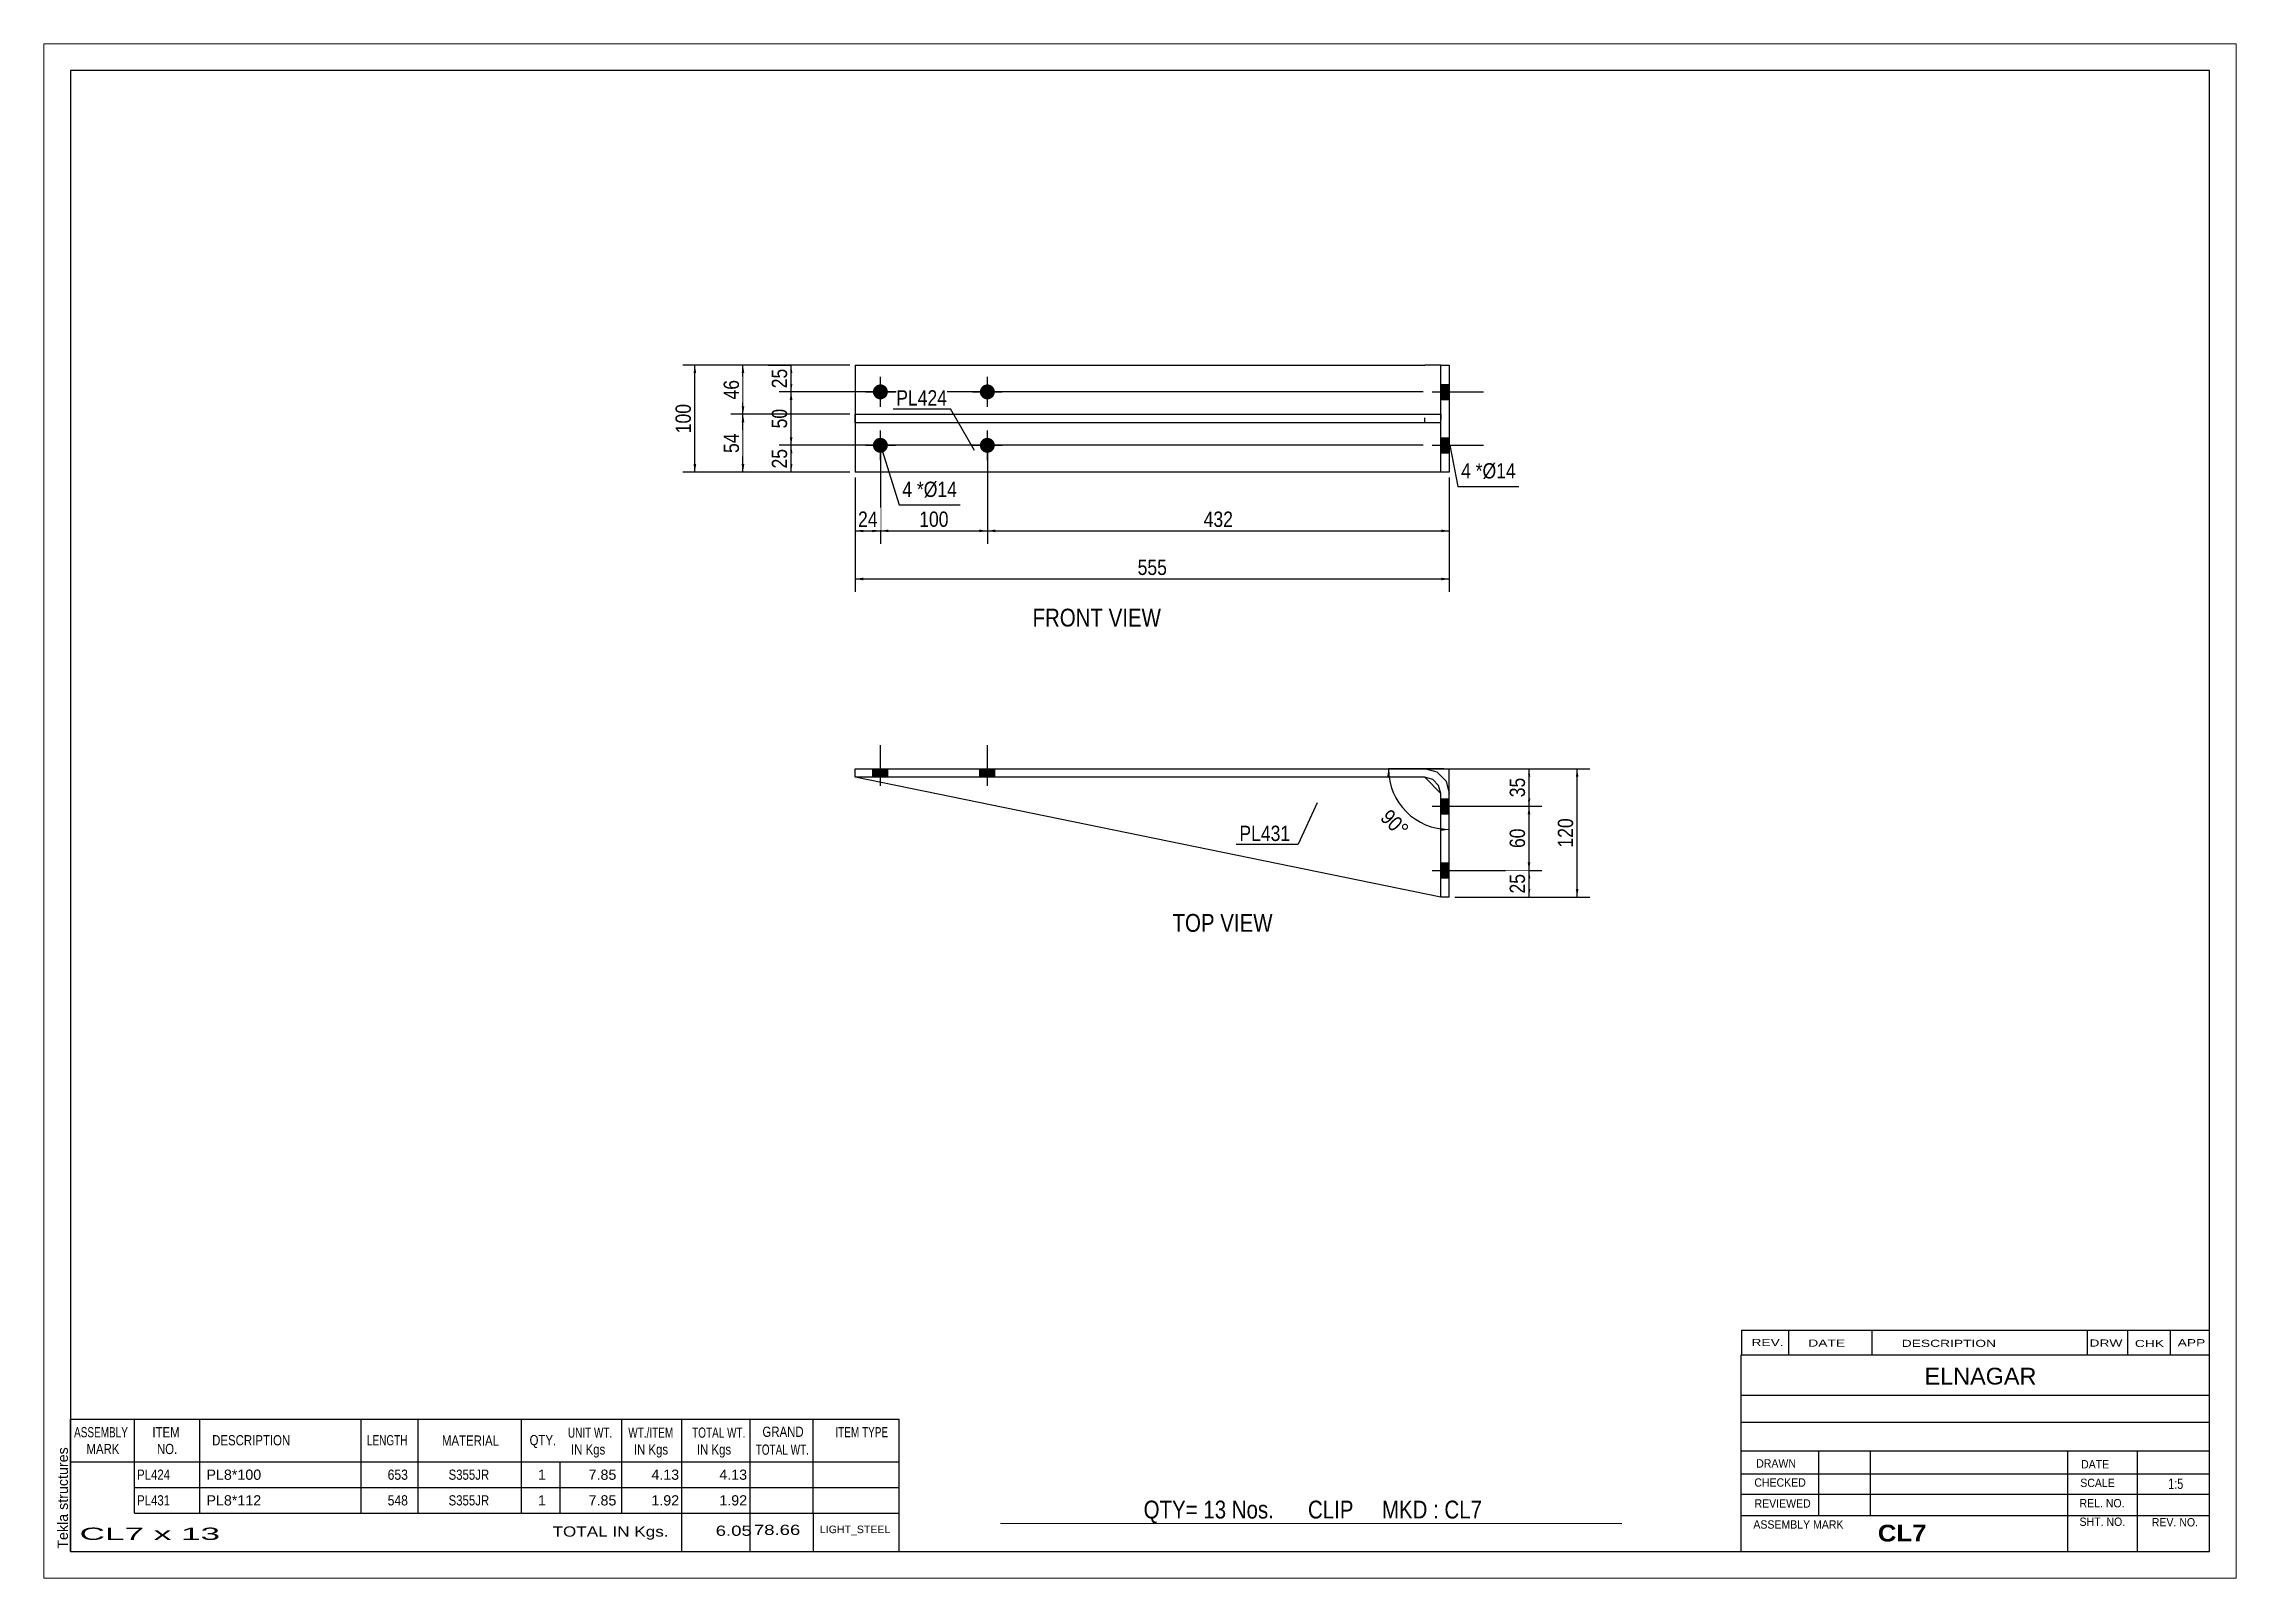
# Paper-space layout 'Layout1' of a CAD drawing. Header units: millimetres. Extents: x 0 to 410, y 0 to 287.
# The model-space entities are those that its viewports show. They can reach past a viewport. Long polylines and large blocks are cut down to what shows.
import ezdxf

# ---------------------------------------------------------------- set-up
doc = ezdxf.new("R2010")
doc.units = ezdxf.units.MM
doc.linetypes.add('DXK_LINE_DOT1', pattern=[1.8814, 0.9407, -0.9407])
doc.layers.add('Viewport layer', color=7, linetype='Continuous', plot=False)
doc.styles.add('Arial', font='ARIAL.TTF', dxfattribs={"height": 0.2})
doc.styles.add('Arial Bold', font='ARIALBD.TTF', dxfattribs={"height": 0.2})
doc.styles.add('Arial Narrow', font='ARIALN.TTF', dxfattribs={"height": 0.2})

# ---------------------------------------------------------------- blocks, each defined once
blk = doc.blocks.new('Unknown-627397154-1588')
at = {"color": 5, "linetype": 'Continuous'}
for p, q in [((405, 282), (5, 282)), ((5, 282), (5, 5)), ((405, 5), (405, 282)), ((5, 5), (405, 5))]:
    blk.add_line(p, q, dxfattribs=at)
at = {"color": 174, "linetype": 'Continuous', "style": 'Arial'}
blk.add_text('Tekla structures', height=1.9102, rotation=90, dxfattribs=at).set_placement((4.5, 5.5))
blk = doc.blocks.new('Unknown-627397154-11 - 1218')
at = {"color": 0, "linetype": 'Continuous'}
blk.add_wipeout([(208.97, 178), (208.97, 181.5), (184.9, 181.5), (184.9, 178)], dxfattribs=at)
at = {"color": 96, "linetype": 'Continuous', "style": 'Arial Narrow'}
blk.add_text('FRONT VIEW', height=3.34, dxfattribs=at).set_placement((184.9, 178))
blk = doc.blocks.new('Unknown-627397154-12 - 1240')
at = {"color": 0, "linetype": 'Continuous'}
blk.add_wipeout([(229.82, 120.9), (229.82, 124.4), (211.08, 124.4), (211.08, 120.9)], dxfattribs=at)
at = {"color": 96, "linetype": 'Continuous', "style": 'Arial Narrow'}
blk.add_text('TOP VIEW', height=3.34, dxfattribs=at).set_placement((211.08, 120.9))
blk = doc.blocks.new('Part-627397154-1234 - 1218')
at = {"color": 2, "linetype": 'Continuous'}
for p, q in [((151.75, 216.1), (151.75, 217.7)), ((151.75, 217.7), (261.25, 217.7)), ((261.25, 216.1), (261.25, 217.7)), ((261.25, 216.1), (151.75, 216.1))]:
    blk.add_line(p, q, dxfattribs=at)
at = {"color": 7, "linetype": 'DXK_LINE_DOT1'}
for p, q in [((258.25, 216.1), (258.25, 217.7)), ((261.25, 217.7), (261.25, 216.1))]:
    blk.add_line(p, q, dxfattribs=at)
blk = doc.blocks.new('Part-627397154-1235 - 1218')
at = {"color": 2, "linetype": 'Continuous'}
for p, q in [((151.75, 226.9), (151.75, 206.9)), ((151.75, 226.9), (258.25, 226.9)), ((261.25, 226.9), (258.25, 226.9)), ((261.25, 206.9), (261.25, 226.9)), ((261.25, 226.9), (262.85, 226.9)), ((262.85, 226.9), (262.85, 206.9)), ((261.25, 206.9), (151.75, 206.9)), ((262.85, 206.9), (261.25, 206.9))]:
    blk.add_line(p, q, dxfattribs=at)
at = {"color": 7, "linetype": 'DXK_LINE_DOT1'}
blk.add_line((261.25, 226.9), (260.55, 226.9), dxfattribs=at)
blk = doc.blocks.new('Bolt-627397154-1236 - 1218')
at = {"linetype": 'Continuous'}
for points in [[(156.45, 223.3, -1), (156.45, 220.5, -1)], [(176.45, 223.3, -1), (176.45, 220.5, -1)], [(156.45, 213.3, -1), (156.45, 210.5, -1)], [(176.45, 213.3, -1), (176.45, 210.5, -1)]]:
    blk.add_hatch(color=3, dxfattribs=at).paths.add_polyline_path(points)
at = {"color": 3, "linetype": 'Continuous'}
for p, q in [((153.65, 221.9), (159.25, 221.9)), ((156.45, 219.1), (156.45, 224.7)), ((173.65, 221.9), (179.25, 221.9)), ((176.45, 219.1), (176.45, 224.7)), ((156.45, 209.1), (156.45, 214.7)), ((176.45, 209.1), (176.45, 214.7)), ((153.65, 211.9), (159.25, 211.9)), ((173.65, 211.9), (179.25, 211.9))]:
    blk.add_line(p, q, dxfattribs=at)
blk = doc.blocks.new('Bolt-627397154-1237 - 1218')
at = {"linetype": 'Continuous'}
for points in [[(261.25, 223.3), (261.25, 220.5), (262.85, 220.5), (262.85, 223.3)], [(261.25, 223.3), (261.25, 220.5), (262.85, 220.5), (262.85, 223.3)], [(261.25, 213.3), (261.25, 210.5), (262.85, 210.5), (262.85, 213.3)], [(261.25, 213.3), (261.25, 210.5), (262.85, 210.5), (262.85, 213.3)]]:
    blk.add_hatch(color=3, dxfattribs=at).paths.add_polyline_path(points)
at = {"color": 3, "linetype": 'Continuous'}
for p, q in [((259.65, 221.9), (269.25, 221.9)), ((259.65, 221.9), (269.25, 221.9)), ((261.25, 223.3), (262.85, 223.3)), ((261.25, 223.3), (262.85, 223.3)), ((261.25, 220.5), (262.85, 220.5)), ((261.25, 220.5), (262.85, 220.5)), ((261.25, 213.3), (262.85, 213.3)), ((261.25, 213.3), (262.85, 213.3)), ((259.65, 211.9), (269.25, 211.9)), ((259.65, 211.9), (269.25, 211.9)), ((261.25, 210.5), (262.85, 210.5)), ((261.25, 210.5), (262.85, 210.5))]:
    blk.add_line(p, q, dxfattribs=at)
blk = doc.blocks.new('Part-627397154-1241 - 1240')
at = {"color": 2, "linetype": 'Continuous'}
for p, q in [((261.25, 127.4), (151.75, 149.8)), ((261.25, 146.8), (258.25, 149.8))]:
    blk.add_line(p, q, dxfattribs=at)
at = {"color": 7, "linetype": 'DXK_LINE_DOT1'}
for p, q in [((258.25, 149.8), (151.75, 149.8)), ((261.25, 127.4), (261.25, 146.8))]:
    blk.add_line(p, q, dxfattribs=at)
blk = doc.blocks.new('Part-627397154-1242 - 1240')
at = {"color": 2, "linetype": 'Continuous'}
for p, q in [((151.75, 149.8), (151.75, 151.4)), ((151.75, 151.4), (258.25, 151.4)), ((258.25, 149.8), (151.75, 149.8)), ((260.55, 150.79), (258.25, 151.4)), ((259.75, 149.4), (258.25, 149.8)), ((260.85, 148.3), (259.75, 149.4)), ((260.55, 150.79), (262.23, 149.1)), ((261.25, 146.8), (260.85, 148.3)), ((262.23, 149.1), (262.85, 146.8)), ((261.25, 127.4), (261.25, 146.8)), ((262.85, 127.4), (262.85, 146.8)), ((262.85, 127.4), (261.25, 127.4))]:
    blk.add_line(p, q, dxfattribs=at)
blk = doc.blocks.new('Bolt-627397154-1243 - 1240')
at = {"linetype": 'Continuous'}
for points in [[(157.85, 151.4), (155.05, 151.4), (155.05, 149.8), (157.85, 149.8)], [(157.85, 151.4), (155.05, 151.4), (155.05, 149.8), (157.85, 149.8)], [(177.85, 151.4), (175.05, 151.4), (175.05, 149.8), (177.85, 149.8)], [(177.85, 151.4), (175.05, 151.4), (175.05, 149.8), (177.85, 149.8)]]:
    blk.add_hatch(color=3, dxfattribs=at).paths.add_polyline_path(points)
at = {"color": 3, "linetype": 'Continuous'}
for p, q in [((156.45, 148.2), (156.45, 155.8)), ((156.45, 148.2), (156.45, 155.8)), ((176.45, 148.2), (176.45, 155.8)), ((176.45, 148.2), (176.45, 155.8)), ((155.05, 149.8), (155.05, 151.4)), ((155.05, 149.8), (155.05, 151.4)), ((157.85, 149.8), (157.85, 151.4)), ((157.85, 149.8), (157.85, 151.4)), ((175.05, 149.8), (175.05, 151.4)), ((175.05, 149.8), (175.05, 151.4)), ((177.85, 149.8), (177.85, 151.4)), ((177.85, 149.8), (177.85, 151.4))]:
    blk.add_line(p, q, dxfattribs=at)
blk = doc.blocks.new('Bolt-627397154-1244 - 1240')
at = {"linetype": 'Continuous'}
for points in [[(262.85, 143), (262.85, 145.8), (261.25, 145.8), (261.25, 143)], [(262.85, 143), (262.85, 145.8), (261.25, 145.8), (261.25, 143)], [(262.85, 131), (262.85, 133.8), (261.25, 133.8), (261.25, 131)], [(262.85, 131), (262.85, 133.8), (261.25, 133.8), (261.25, 131)]]:
    blk.add_hatch(color=3, dxfattribs=at).paths.add_polyline_path(points)
at = {"color": 3, "linetype": 'Continuous'}
for p, q in [((259.65, 144.4), (269.25, 144.4)), ((259.65, 144.4), (269.25, 144.4)), ((261.25, 145.8), (262.85, 145.8)), ((261.25, 145.8), (262.85, 145.8)), ((261.25, 143), (262.85, 143)), ((261.25, 143), (262.85, 143)), ((259.65, 132.4), (269.25, 132.4)), ((259.65, 132.4), (269.25, 132.4)), ((261.25, 133.8), (262.85, 133.8)), ((261.25, 133.8), (262.85, 133.8)), ((261.25, 131), (262.85, 131)), ((261.25, 131), (262.85, 131))]:
    blk.add_line(p, q, dxfattribs=at)
blk = doc.blocks.new('StraightDimension-627397154-1247 - 1218')
at = {"linetype": 'Continuous'}
for points in [[(139.5, 225.4), (139.75, 226.9), (140, 225.4)], [(140, 223.4), (139.75, 221.9), (139.5, 223.4)]]:
    blk.add_hatch(color=7, dxfattribs=at).paths.add_polyline_path(points)
at = {"color": 7, "linetype": 'Continuous'}
for p, q in [((150.75, 226.9), (137.5, 226.9)), ((139.75, 221.9), (139.75, 226.9)), ((257.95, 221.9), (137.5, 221.9))]:
    blk.add_line(p, q, dxfattribs=at)
at = {"color": 0}
blk.add_wipeout([(139.6, 226.83), (135.4, 226.83), (135.4, 221.97), (139.6, 221.97)], dxfattribs=at)
at = {"color": 3, "style": 'Arial Narrow'}
blk.add_text('25', height=2.863, rotation=90.0002, dxfattribs=at).set_placement((139, 222.57))
blk = doc.blocks.new('StraightDimension-627397154-1248 - 1218')
at = {"linetype": 'Continuous'}
for points in [[(139.5, 220.4), (139.75, 221.9), (140, 220.4)], [(140, 213.4), (139.75, 211.9), (139.5, 213.4)]]:
    blk.add_hatch(color=7, dxfattribs=at).paths.add_polyline_path(points)
at = {"color": 7, "linetype": 'Continuous'}
for p, q in [((257.95, 221.9), (137.5, 221.9)), ((139.75, 211.9), (139.75, 221.9)), ((257.95, 211.9), (137.5, 211.9))]:
    blk.add_line(p, q, dxfattribs=at)
at = {"color": 0}
blk.add_wipeout([(139.6, 219.33), (135.4, 219.33), (135.4, 214.47), (139.6, 214.47)], dxfattribs=at)
at = {"color": 3, "style": 'Arial Narrow'}
blk.add_text('50', height=2.863, rotation=90.0002, dxfattribs=at).set_placement((139, 215.07))
blk = doc.blocks.new('StraightDimension-627397154-1249 - 1218')
at = {"linetype": 'Continuous'}
for points in [[(139.5, 210.4), (139.75, 211.9), (140, 210.4)], [(140, 208.4), (139.75, 206.9), (139.5, 208.4)]]:
    blk.add_hatch(color=7, dxfattribs=at).paths.add_polyline_path(points)
at = {"color": 7, "linetype": 'Continuous'}
for p, q in [((257.95, 211.9), (137.5, 211.9)), ((139.75, 206.9), (139.75, 211.9)), ((150.75, 206.9), (137.5, 206.9))]:
    blk.add_line(p, q, dxfattribs=at)
at = {"color": 0}
blk.add_wipeout([(139.6, 211.83), (135.4, 211.83), (135.4, 206.97), (139.6, 206.97)], dxfattribs=at)
at = {"color": 3, "style": 'Arial Narrow'}
blk.add_text('25', height=2.863, rotation=90.0002, dxfattribs=at).set_placement((139, 207.57))
blk = doc.blocks.new('StraightDimension-627397154-1262 - 1218')
at = {"linetype": 'Continuous'}
for points in [[(130.5, 225.4), (130.75, 226.9), (131, 225.4)], [(131, 219.2), (130.75, 217.7), (130.5, 219.2)]]:
    blk.add_hatch(color=7, dxfattribs=at).paths.add_polyline_path(points)
at = {"color": 7, "linetype": 'Continuous'}
for p, q in [((150.75, 226.9), (128.5, 226.9)), ((130.75, 217.7), (130.75, 226.9)), ((150.75, 217.7), (128.5, 217.7))]:
    blk.add_line(p, q, dxfattribs=at)
at = {"color": 0}
blk.add_wipeout([(130.6, 224.73), (126.4, 224.73), (126.4, 219.87), (130.6, 219.87)], dxfattribs=at)
at = {"color": 3, "style": 'Arial Narrow'}
blk.add_text('46', height=2.863, rotation=90.0002, dxfattribs=at).set_placement((130, 220.47))
blk = doc.blocks.new('StraightDimension-627397154-1263 - 1218')
at = {"linetype": 'Continuous'}
for points in [[(130.5, 216.2), (130.75, 217.7), (131, 216.2)], [(131, 208.4), (130.75, 206.9), (130.5, 208.4)]]:
    blk.add_hatch(color=7, dxfattribs=at).paths.add_polyline_path(points)
at = {"color": 7, "linetype": 'Continuous'}
for p, q in [((150.75, 217.7), (128.5, 217.7)), ((130.75, 206.9), (130.75, 217.7)), ((150.75, 206.9), (128.5, 206.9))]:
    blk.add_line(p, q, dxfattribs=at)
at = {"color": 0}
blk.add_wipeout([(130.6, 214.73), (126.4, 214.73), (126.4, 209.87), (130.6, 209.87)], dxfattribs=at)
at = {"color": 3, "style": 'Arial Narrow'}
blk.add_text('54', height=2.863, rotation=90.0002, dxfattribs=at).set_placement((130, 210.47))
blk = doc.blocks.new('StraightDimension-627397154-1270 - 1218')
at = {"linetype": 'Continuous'}
for points in [[(121.5, 225.4), (121.75, 226.9), (122, 225.4)], [(122, 208.4), (121.75, 206.9), (121.5, 208.4)]]:
    blk.add_hatch(color=7, dxfattribs=at).paths.add_polyline_path(points)
at = {"color": 7, "linetype": 'Continuous'}
for p, q in [((150.75, 226.9), (119.5, 226.9)), ((121.75, 206.9), (121.75, 226.9)), ((150.75, 206.9), (119.5, 206.9))]:
    blk.add_line(p, q, dxfattribs=at)
at = {"color": 0}
blk.add_wipeout([(121.6, 220.24), (117.4, 220.24), (117.4, 213.56), (121.6, 213.56)], dxfattribs=at)
at = {"color": 3, "style": 'Arial Narrow'}
blk.add_text('100', height=2.863, rotation=90.0002, dxfattribs=at).set_placement((121, 214.16))
blk = doc.blocks.new('StraightDimension-627397154-1274 - 1218')
at = {"linetype": 'Continuous'}
for points in [[(177.95, 195.65), (176.45, 195.9), (177.95, 196.15)], [(261.35, 196.15), (262.85, 195.9), (261.35, 195.65)]]:
    blk.add_hatch(color=7, dxfattribs=at).paths.add_polyline_path(points)
at = {"color": 7, "linetype": 'Continuous'}
for p, q in [((176.45, 210.9), (176.45, 193.5)), ((262.85, 205.9), (262.85, 193.5)), ((176.45, 195.9), (262.85, 195.9))]:
    blk.add_line(p, q, dxfattribs=at)
at = {"color": 0}
blk.add_wipeout([(222.99, 196.05), (222.99, 200.25), (216.31, 200.25), (216.31, 196.05)], dxfattribs=at)
at = {"color": 3, "style": 'Arial Narrow'}
blk.add_text('432', height=2.863, dxfattribs=at).set_placement((216.91, 196.65))
blk = doc.blocks.new('StraightDimension-627397154-1275 - 1218')
at = {"linetype": 'Continuous'}
for points in [[(157.95, 195.65), (156.45, 195.9), (157.95, 196.15)], [(174.95, 196.15), (176.45, 195.9), (174.95, 195.65)]]:
    blk.add_hatch(color=7, dxfattribs=at).paths.add_polyline_path(points)
at = {"color": 7, "linetype": 'Continuous'}
for p, q in [((156.45, 210.9), (156.45, 193.5)), ((176.45, 210.9), (176.45, 193.5)), ((156.45, 195.9), (176.45, 195.9))]:
    blk.add_line(p, q, dxfattribs=at)
at = {"color": 0}
blk.add_wipeout([(169.79, 196.05), (169.79, 200.25), (163.11, 200.25), (163.11, 196.05)], dxfattribs=at)
at = {"color": 3, "style": 'Arial Narrow'}
blk.add_text('100', height=2.863, dxfattribs=at).set_placement((163.71, 196.65))
blk = doc.blocks.new('StraightDimension-627397154-1276 - 1218')
at = {"linetype": 'Continuous'}
for points in [[(153.25, 195.65), (151.75, 195.9), (153.25, 196.15)], [(154.95, 196.15), (156.45, 195.9), (154.95, 195.65)]]:
    blk.add_hatch(color=7, dxfattribs=at).paths.add_polyline_path(points)
at = {"color": 7, "linetype": 'Continuous'}
for p, q in [((156.45, 210.9), (156.45, 193.5)), ((151.75, 205.9), (151.75, 193.5)), ((151.75, 195.9), (156.45, 195.9))]:
    blk.add_line(p, q, dxfattribs=at)
at = {"color": 0}
blk.add_wipeout([(156.53, 196.05), (156.53, 200.25), (151.67, 200.25), (151.67, 196.05)], dxfattribs=at)
at = {"color": 3, "style": 'Arial Narrow'}
blk.add_text('24', height=2.863, dxfattribs=at).set_placement((152.27, 196.65))
blk = doc.blocks.new('StraightDimension-627397154-1286 - 1218')
at = {"linetype": 'Continuous'}
for points in [[(153.25, 186.65), (151.75, 186.9), (153.25, 187.15)], [(261.35, 187.15), (262.85, 186.9), (261.35, 186.65)]]:
    blk.add_hatch(color=7, dxfattribs=at).paths.add_polyline_path(points)
at = {"color": 7, "linetype": 'Continuous'}
for p, q in [((151.75, 205.9), (151.75, 184.5)), ((262.85, 205.9), (262.85, 184.5)), ((151.75, 186.9), (262.85, 186.9))]:
    blk.add_line(p, q, dxfattribs=at)
at = {"color": 0}
blk.add_wipeout([(210.64, 187.05), (210.64, 191.25), (203.96, 191.25), (203.96, 187.05)], dxfattribs=at)
at = {"color": 3, "style": 'Arial Narrow'}
blk.add_text('555', height=2.863, dxfattribs=at).set_placement((204.56, 187.65))
blk = doc.blocks.new('StraightDimension-627397154-1290 - 1240')
at = {"linetype": 'Continuous'}
for points in [[(277.5, 149.9), (277.75, 151.4), (278, 149.9)], [(278, 145.9), (277.75, 144.4), (277.5, 145.9)]]:
    blk.add_hatch(color=7, dxfattribs=at).paths.add_polyline_path(points)
at = {"color": 7, "linetype": 'Continuous'}
for p, q in [((259.25, 151.4), (280.15, 151.4)), ((277.75, 144.4), (277.75, 151.4)), ((267.95, 144.4), (280.15, 144.4))]:
    blk.add_line(p, q, dxfattribs=at)
at = {"color": 0}
blk.add_wipeout([(277.6, 150.33), (273.4, 150.33), (273.4, 145.47), (277.6, 145.47)], dxfattribs=at)
at = {"color": 3, "style": 'Arial Narrow'}
blk.add_text('35', height=2.863, rotation=90.0002, dxfattribs=at).set_placement((277, 146.07))
blk = doc.blocks.new('StraightDimension-627397154-1291 - 1240')
at = {"linetype": 'Continuous'}
for points in [[(277.5, 142.9), (277.75, 144.4), (278, 142.9)], [(278, 133.9), (277.75, 132.4), (277.5, 133.9)]]:
    blk.add_hatch(color=7, dxfattribs=at).paths.add_polyline_path(points)
at = {"color": 7, "linetype": 'Continuous'}
for p, q in [((267.95, 144.4), (280.15, 144.4)), ((277.75, 132.4), (277.75, 144.4)), ((267.95, 132.4), (280.15, 132.4))]:
    blk.add_line(p, q, dxfattribs=at)
at = {"color": 0}
blk.add_wipeout([(277.6, 140.83), (273.4, 140.83), (273.4, 135.97), (277.6, 135.97)], dxfattribs=at)
at = {"color": 3, "style": 'Arial Narrow'}
blk.add_text('60', height=2.863, rotation=90.0002, dxfattribs=at).set_placement((277, 136.57))
blk = doc.blocks.new('StraightDimension-627397154-1292 - 1240')
at = {"linetype": 'Continuous'}
for points in [[(277.5, 130.9), (277.75, 132.4), (278, 130.9)], [(278, 128.9), (277.75, 127.4), (277.5, 128.9)]]:
    blk.add_hatch(color=7, dxfattribs=at).paths.add_polyline_path(points)
at = {"color": 7, "linetype": 'Continuous'}
for p, q in [((267.95, 132.4), (280.15, 132.4)), ((277.75, 127.4), (277.75, 132.4)), ((263.85, 127.4), (280.15, 127.4))]:
    blk.add_line(p, q, dxfattribs=at)
at = {"color": 0}
blk.add_wipeout([(277.6, 132.33), (273.4, 132.33), (273.4, 127.47), (277.6, 127.47)], dxfattribs=at)
at = {"color": 3, "style": 'Arial Narrow'}
blk.add_text('25', height=2.863, rotation=90.0002, dxfattribs=at).set_placement((277, 128.07))
blk = doc.blocks.new('StraightDimension-627397154-1304 - 1240')
at = {"linetype": 'Continuous'}
for points in [[(286.5, 149.9), (286.75, 151.4), (287, 149.9)], [(287, 128.9), (286.75, 127.4), (286.5, 128.9)]]:
    blk.add_hatch(color=7, dxfattribs=at).paths.add_polyline_path(points)
at = {"color": 7, "linetype": 'Continuous'}
for p, q in [((259.25, 151.4), (289.15, 151.4)), ((286.75, 127.4), (286.75, 151.4)), ((263.85, 127.4), (289.15, 127.4))]:
    blk.add_line(p, q, dxfattribs=at)
at = {"color": 0}
blk.add_wipeout([(286.6, 142.74), (282.4, 142.74), (282.4, 136.06), (286.6, 136.06)], dxfattribs=at)
at = {"color": 3, "style": 'Arial Narrow'}
blk.add_text('120', height=2.863, rotation=90.0002, dxfattribs=at).set_placement((286, 136.66))
blk = doc.blocks.new('AngleDimension-627397154-1614 - 1240')
at = {"linetype": 'Continuous'}
for points in [[(251.23, 149.9), (251.48, 151.4), (251.73, 149.9)], [(261.35, 140.29), (262.85, 140.04), (261.35, 139.79)]]:
    blk.add_hatch(color=7, dxfattribs=at).paths.add_polyline_path(points)
at = {"color": 7, "linetype": 'Continuous'}
for p, q in [((261.85, 151.4), (251.48, 151.4)), ((251.48, 151.4), (262.85, 151.4)), ((262.85, 140.04), (262.85, 151.4))]:
    blk.add_line(p, q, dxfattribs=at)
blk.add_arc((262.85, 151.4), 11.37, 180, 270, dxfattribs=at)
at = {"color": 0}
blk.add_wipeout([(253.49, 137.47), (256.46, 140.44), (251.89, 145.01), (248.92, 142.04)], dxfattribs=at)
at = {"color": 3, "style": 'Arial Narrow'}
blk.add_text('90°', height=2.863, rotation=-45.0001, dxfattribs=at).set_placement((249.77, 142.04))
blk = doc.blocks.new('CBS_BOM-627397154-1799')
at = {"color": 7, "linetype": 'Continuous'}
for p, q in [((4.97, 21.77), (4.97, 29.77)), ((4.97, 29.77), (159.89, 29.77)), ((16.97, 21.77), (16.97, 29.77)), ((29.16, 21.77), (29.16, 29.77)), ((59.32, 21.77), (59.32, 29.77)), ((70, 21.77), (70, 29.77)), ((89.32, 21.77), (89.32, 29.77)), ((108.12, 21.77), (108.12, 29.77)), ((119.33, 21.77), (119.33, 29.77)), ((132.12, 21.77), (132.12, 29.77)), ((143.87, 21.77), (143.87, 29.77)), ((159.89, 29.76), (159.89, 21.78)), ((4.97, 21.77), (159.89, 21.77)), ((4.97, 16.97), (4.97, 21.77)), ((16.97, 16.97), (16.97, 21.77)), ((29.16, 16.97), (29.16, 21.77)), ((59.32, 16.97), (59.32, 21.77)), ((70, 16.97), (70, 21.77)), ((89.32, 16.97), (89.32, 21.77)), ((96.58, 16.97), (96.58, 21.77)), ((108.12, 16.97), (108.12, 21.77)), ((119.33, 16.97), (119.33, 21.77)), ((132.12, 16.97), (132.12, 21.77)), ((143.89, 16.97), (143.89, 21.77)), ((159.89, 21.76), (159.89, 16.97)), ((4.97, 12.17), (4.97, 16.97)), ((16.97, 16.97), (159.89, 16.97)), ((16.97, 12.17), (16.97, 16.97)), ((29.16, 12.17), (29.16, 16.97)), ((59.32, 12.17), (59.32, 16.97)), ((70, 12.17), (70, 16.97)), ((89.32, 12.17), (89.32, 16.97)), ((96.58, 12.17), (96.58, 16.97)), ((108.12, 12.17), (108.12, 16.97)), ((119.33, 12.17), (119.33, 16.97)), ((132.12, 12.17), (132.12, 16.97)), ((143.89, 12.17), (143.89, 16.97)), ((159.89, 16.96), (159.89, 12.17)), ((4.97, 4.97), (4.97, 12.15)), ((16.97, 12.17), (159.89, 12.17)), ((119.33, 4.97), (119.33, 12.15)), ((132.12, 4.97), (132.12, 12.15)), ((143.93, 4.97), (143.93, 12.15)), ((159.89, 12.17), (159.89, 4.97)), ((4.97, 4.97), (159.89, 4.97))]:
    blk.add_line(p, q, dxfattribs=at)
at = {"color": 3, "linetype": 'Continuous', "style": 'Arial'}
for s, height, width, p in [('ASSEMBLY', 1.91, 0.7, (5.65, 26.34)), ('MARK', 1.91, 0.8, (7.97, 23.21)), ('ITEM', 1.91, 0.8, (20.3, 26.34)), ('NO.', 1.91, 0.8, (21.15, 23.21)), ('DESCRIPTION', 1.9102, 0.8, (31.48, 24.84)), ('LENGTH', 1.91, 0.7, (60.43, 24.84)), ('MATERIAL', 1.91, 0.8, (74.45, 24.79)), ('QTY.', 1.91, 0.8, (90.84, 24.87)), ('UNIT WT.', 1.91, 0.7, (98.01, 26.27)), ('IN Kgs', 1.91, 0.8, (98.59, 23.13)), ('WT./ITEM', 1.91, 0.7, (109.3, 26.27)), ('IN Kgs', 1.91, 0.8, (110.34, 23.13)), ('TOTAL WT.', 1.91, 0.7, (121.24, 26.27)), ('IN Kgs', 1.91, 0.8, (122.13, 23.13)), ('TOTAL WT.', 1.91, 0.7, (133.13, 23.09)), ('GRAND', 1.91, 0.8, (134.39, 26.43)), ('ITEM TYPE', 1.91, 0.7, (148.03, 26.35))]:
    blk.add_text(s, height=height, dxfattribs=dict(at, width=width)).set_placement(p)
at = {"color": 7, "linetype": 'Continuous', "style": 'Arial'}
for s, width, p in [('PL424', 0.8, (17.43, 18.4)), ('653', 0.85, (64.3, 18.4)), ('S355JR', 0.8, (75.69, 18.4)), ('PL431', 0.8, (17.43, 13.6)), ('548', 0.85, (64.3, 13.6)), ('S355JR', 0.8, (75.69, 13.6))]:
    blk.add_text(s, height=1.91, dxfattribs=dict(at, width=width)).set_placement(p)
for s, p in [('PL8*100', (30.41, 18.4)), ('1', (92.41, 18.4)), ('7.85', (101.88, 18.4)), ('4.13', (113.62, 18.4)), ('4.13', (126.33, 18.4)), ('PL8*112', (30.41, 13.6)), ('1', (92.41, 13.6)), ('7.85', (101.88, 13.6)), ('1.92', (113.62, 13.6)), ('1.92', (126.33, 13.6))]:
    blk.add_text(s, height=1.91, dxfattribs=at).set_placement(p)
at = {"color": 6, "linetype": 'Continuous', "style": 'Arial'}
for s, height, width, p in [('CL7 x 13', 2.292, 2.05, (6.69, 7.16)), ('TOTAL IN Kgs.', 1.9102, 1.2, (95.13, 7.77)), ('6.05', 1.91, 1.3, (125.65, 7.92)), ('78.66', 1.91, 1.3, (132.79, 8.08))]:
    blk.add_text(s, height=height, dxfattribs=dict(at, width=width)).set_placement(p)
blk.add_text('LIGHT_STEEL', height=1.4135, dxfattribs=at).set_placement((145.14, 8.42))
blk = doc.blocks.new('CBS_CALLOFF-627397154-1800')
at = {"color": 7, "linetype": 'Continuous'}
blk.add_line((178.88, 10.27), (295.11, 10.25), dxfattribs=at)
at = {"color": 3, "linetype": 'Continuous', "style": 'Arial Narrow'}
blk.add_text('QTY= 13 Nos.      CLIP     MKD : CL7', height=3.3405, dxfattribs=at).set_placement((205.68, 11.16))
blk = doc.blocks.new('CBS_NAME_BLOG-627397154-1801')
at = {"color": 7, "linetype": 'Continuous'}
for p, q in [((317.41, 41.75), (404.93, 41.75)), ((317.41, 5.04), (317.41, 41.75)), ((317.41, 34.21), (404.93, 34.21)), ((317.48, 29.16), (405, 29.16)), ((317.41, 23.79), (404.93, 23.79)), ((331.93, 11.68), (331.93, 23.78)), ((341.62, 11.71), (341.62, 23.78)), ((378.53, 5.04), (378.53, 23.77)), ((391.58, 5.04), (391.58, 23.78)), ((317.42, 19.49), (405, 19.51)), ((317.41, 15.74), (404.93, 15.74)), ((317.41, 11.7), (404.93, 11.7)), ((317.41, 5), (405, 5))]:
    blk.add_line(p, q, dxfattribs=at)
at = {"color": 3, "linetype": 'Continuous', "style": 'Arial'}
blk.add_text('ELNAGAR', height=3.133, dxfattribs=at).set_placement((351.73, 36.22))
at = {"color": 3, "linetype": 'Continuous'}
for s, height, style, width, p in [('DRAWN', 1.566, 'Arial', 0.9, (320.24, 20.68)), ('DATE', 1.566, 'Arial', 0.9, (381, 20.52)), ('CHECKED', 1.566, 'Arial', 0.9, (319.89, 17.11)), ('SCALE', 1.566, 'Arial', 0.9, (380.85, 17.04)), ('1:5', 1.957, 'Arial Narrow', 0.9, (397.3, 16.68)), ('REVIEWED', 1.566, 'Arial', 0.9, (319.93, 13.19)), ('REL. NO.', 1.566, 'Arial', 0.9, (380.71, 13.24)), ('ASSEMBLY MARK', 1.5663, 'Arial', 0.9, (319.71, 9.26)), ('CL7', 3.131, 'Arial Bold', 1.1, (342.99, 6.86)), ('SHT. NO.', 1.566, 'Arial', 0.9, (380.71, 9.77)), ('REV. NO.', 1.566, 'Arial', 0.9, (394.23, 9.68))]:
    blk.add_text(s, height=height, dxfattribs=dict(at, style=style, width=width)).set_placement(p)
blk = doc.blocks.new('CBS_REVISION-627397154-1802')
at = {"color": 7, "linetype": 'Continuous'}
for p, q in [((317.49, 46.38), (404.99, 46.38)), ((317.49, 46.38), (317.49, 41.75)), ((326.29, 46.38), (326.29, 41.75)), ((341.88, 46.38), (341.88, 41.81)), ((382.14, 46.38), (382.14, 41.75)), ((389.68, 46.38), (389.68, 41.75)), ((397.63, 46.38), (397.63, 41.75)), ((317.49, 41.75), (404.99, 41.75))]:
    blk.add_line(p, q, dxfattribs=at)
at = {"color": 7, "style": 'Arial Narrow', "width": 1.7}
for s, height, p in [('REV.', 1.326, (319.35, 43.43)), ('DATE', 1.326, (329.98, 43.31)), ('DESCRIPTION', 1.3257, (347.46, 43.26)), ('DRW', 1.326, (382.57, 43.32)), ('CHK', 1.326, (391.06, 43.23)), ('APP', 1.326, (399.06, 43.38))]:
    blk.add_text(s, height=height, dxfattribs=at).set_placement(p)
blk = doc.blocks.new('Mark-627397154-1315 - 1218')
at = {"color": 0}
blk.add_wipeout([(162.38, 202.24), (162.38, 205.24), (160.55, 205.24), (160.55, 202.24)], dxfattribs=at)
blk.add_wipeout([(162.38, 202.24), (162.38, 205.24), (160.55, 205.24), (160.55, 202.24)], dxfattribs=at)
at = {"color": 7, "linetype": 'Continuous'}
blk.add_line((156.45, 211.9), (159.95, 200.74), dxfattribs=at)
at = {"color": 0}
blk.add_wipeout([(164.56, 202.24), (164.56, 205.24), (163.28, 205.24), (163.28, 202.24)], dxfattribs=at)
blk.add_wipeout([(164.56, 202.24), (164.56, 205.24), (163.28, 205.24), (163.28, 202.24)], dxfattribs=at)
at = {"color": 3, "style": 'Arial Narrow'}
blk.add_text('4', height=2.86, dxfattribs=at).set_placement((160.55, 202.24))
at = {"color": 0}
blk.add_wipeout([(170.77, 202.24), (170.77, 205.24), (164.56, 205.24), (164.56, 202.24)], dxfattribs=at)
blk.add_wipeout([(170.77, 202.24), (170.77, 205.24), (164.56, 205.24), (164.56, 202.24)], dxfattribs=at)
at = {"color": 7, "linetype": 'Continuous'}
blk.add_line((159.95, 200.74), (171.37, 200.74), dxfattribs=at)
at = {"color": 3, "style": 'Arial Narrow'}
for s, height, p in [('*', 2.86, (163.28, 202.24)), ('Ø14', 2.863, (164.56, 202.24))]:
    blk.add_text(s, height=height, dxfattribs=at).set_placement(p)
blk = doc.blocks.new('Mark-627397154-1310 - 1218')
at = {"color": 0}
blk.add_wipeout([(168.93, 219.35), (168.93, 222.35), (159.42, 222.35), (159.42, 219.35)], dxfattribs=at)
blk.add_wipeout([(168.93, 219.35), (168.93, 222.35), (159.42, 222.35), (159.42, 219.35)], dxfattribs=at)
at = {"color": 7, "linetype": 'Continuous'}
for p in [(158.82, 218.75), (174.03, 210.96)]:
    blk.add_line(p, (169.53, 218.75), dxfattribs=at)
at = {"color": 3, "style": 'Arial Narrow'}
blk.add_text('PL424', height=2.863, dxfattribs=at).set_placement((159.42, 219.35))
blk = doc.blocks.new('Mark-627397154-1316 - 1218')
at = {"color": 0}
blk.add_wipeout([(266.88, 205.7), (266.88, 208.7), (265.05, 208.7), (265.05, 205.7)], dxfattribs=at)
blk.add_wipeout([(266.88, 205.7), (266.88, 208.7), (265.05, 208.7), (265.05, 205.7)], dxfattribs=at)
at = {"color": 7, "linetype": 'Continuous'}
blk.add_line((262.95, 211.9), (264.45, 204.2), dxfattribs=at)
at = {"color": 0}
blk.add_wipeout([(269.06, 205.7), (269.06, 208.7), (267.78, 208.7), (267.78, 205.7)], dxfattribs=at)
blk.add_wipeout([(269.06, 205.7), (269.06, 208.7), (267.78, 208.7), (267.78, 205.7)], dxfattribs=at)
at = {"color": 3, "style": 'Arial Narrow'}
blk.add_text('4', height=2.86, dxfattribs=at).set_placement((265.05, 205.7))
at = {"color": 0}
blk.add_wipeout([(275.27, 205.7), (275.27, 208.7), (269.06, 208.7), (269.06, 205.7)], dxfattribs=at)
blk.add_wipeout([(275.27, 205.7), (275.27, 208.7), (269.06, 208.7), (269.06, 205.7)], dxfattribs=at)
at = {"color": 7, "linetype": 'Continuous'}
blk.add_line((264.45, 204.2), (275.87, 204.2), dxfattribs=at)
at = {"color": 3, "style": 'Arial Narrow'}
for s, height, p in [('*', 2.86, (267.78, 205.7)), ('Ø14', 2.863, (269.06, 205.7))]:
    blk.add_text(s, height=height, dxfattribs=at).set_placement(p)
blk = doc.blocks.new('Mark-627397154-1307 - 1240')
at = {"color": 0}
blk.add_wipeout([(233.09, 137.89), (233.09, 140.89), (223.59, 140.89), (223.59, 137.89)], dxfattribs=at)
blk.add_wipeout([(233.09, 137.89), (233.09, 140.89), (223.59, 140.89), (223.59, 137.89)], dxfattribs=at)
at = {"color": 7, "linetype": 'Continuous'}
for p in [(238.13, 145.03), (222.99, 137.29)]:
    blk.add_line(p, (234.59, 137.29), dxfattribs=at)
at = {"color": 3, "style": 'Arial Narrow'}
blk.add_text('PL431', height=2.863, dxfattribs=at).set_placement((223.59, 137.89))

msp = doc.modelspace()

# ---------------------------------------------------------------- block references
for name in ['Unknown-627397154-1588', 'Part-627397154-1235 - 1218', 'Bolt-627397154-1236 - 1218', 'Bolt-627397154-1237 - 1218', 'Part-627397154-1234 - 1218', 'Bolt-627397154-1243 - 1240', 'Part-627397154-1242 - 1240', 'Part-627397154-1241 - 1240', 'Bolt-627397154-1244 - 1240', 'CBS_REVISION-627397154-1802', 'CBS_NAME_BLOG-627397154-1801', 'CBS_BOM-627397154-1799', 'CBS_CALLOFF-627397154-1800']:
    msp.add_blockref(name, (0, 0))

# ---------------------------------------------------------------- next in the draw order: block references
for name in ['StraightDimension-627397154-1247 - 1218', 'Unknown-627397154-11 - 1218', 'StraightDimension-627397154-1290 - 1240', 'Mark-627397154-1307 - 1240', 'Unknown-627397154-12 - 1240']:
    msp.add_blockref(name, (0, 0))

# ---------------------------------------------------------------- next in the draw order: block references
for name in ['StraightDimension-627397154-1248 - 1218', 'StraightDimension-627397154-1291 - 1240']:
    msp.add_blockref(name, (0, 0))

# ---------------------------------------------------------------- next in the draw order: block references
for name in ['StraightDimension-627397154-1262 - 1218', 'StraightDimension-627397154-1249 - 1218', 'StraightDimension-627397154-1292 - 1240']:
    msp.add_blockref(name, (0, 0))

# ---------------------------------------------------------------- next in the draw order: block references
for name in ['StraightDimension-627397154-1263 - 1218', 'StraightDimension-627397154-1274 - 1218', 'StraightDimension-627397154-1304 - 1240']:
    msp.add_blockref(name, (0, 0))

# ---------------------------------------------------------------- next in the draw order: block references
for name in ['StraightDimension-627397154-1270 - 1218', 'StraightDimension-627397154-1275 - 1218', 'AngleDimension-627397154-1614 - 1240']:
    msp.add_blockref(name, (0, 0))

# ---------------------------------------------------------------- next in the draw order: block references
msp.add_blockref('StraightDimension-627397154-1276 - 1218', (0, 0))

# ---------------------------------------------------------------- next in the draw order: block references
msp.add_blockref('StraightDimension-627397154-1286 - 1218', (0, 0))

# ---------------------------------------------------------------- next in the draw order: block references
for name in ['Mark-627397154-1315 - 1218', 'Mark-627397154-1316 - 1218']:
    msp.add_blockref(name, (0, 0))

# ---------------------------------------------------------------- next in the draw order: block references
msp.add_blockref('Mark-627397154-1310 - 1218', (0, 0))

psp = doc.layouts.get("Layout1")

# ---------------------------------------------------------------- viewports
at = {"layer": 'Viewport layer', "view_target_point": (205, 143.5)}
psp.add_viewport(center=(205, 143.5), size=(410, 287), view_center_point=(0, 0), view_height=287, dxfattribs=at)

doc.saveas('drawing.dxf')
